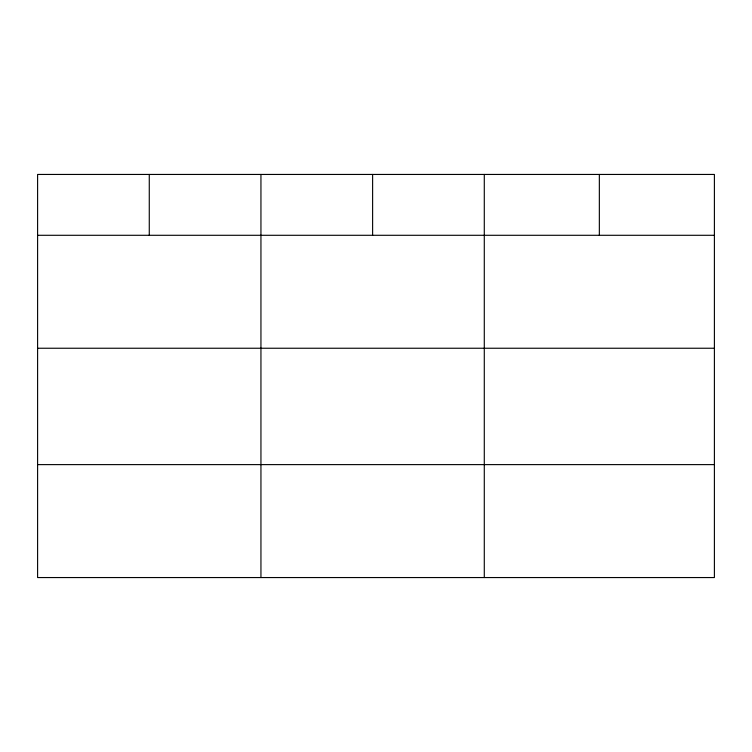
<?xml version="1.0" encoding="UTF-8"?>
<svg xmlns="http://www.w3.org/2000/svg" width="752" height="752" viewBox="0 0 752 752"><rect width="100%" height="100%" fill="white"/><g stroke="black" fill="none" stroke-linecap="round" stroke-linejoin="round"><path stroke-width="1.13" d="M714.4 348.242L714.4 174.445L37.6 174.445L37.6 577.555L714.4 577.555L714.4 348.242L37.6 348.242M37.6 235.291L714.4 235.291M37.6 464.614L714.4 464.614M599.344 174.445L599.344 235.291M484.288 174.445L484.288 577.555M372.616 174.445L372.616 235.291M260.944 174.445L260.944 577.555M149.272 174.445L149.272 235.291"/></g></svg>
